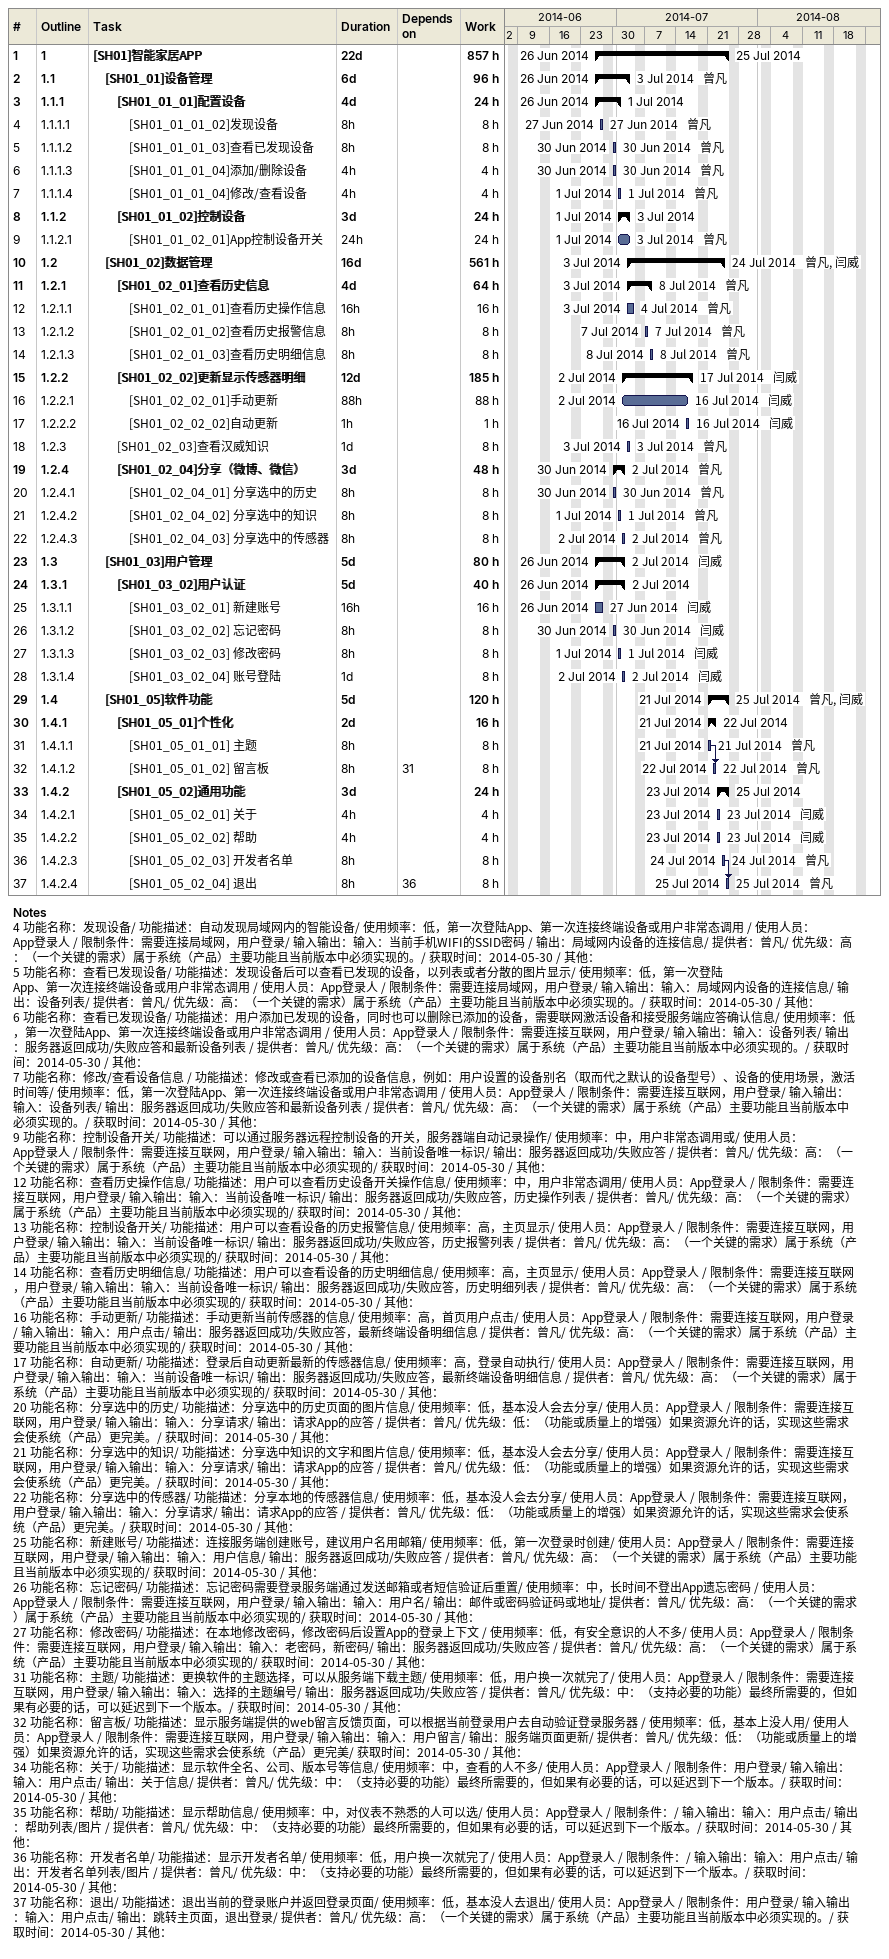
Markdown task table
| ID | WBS | Task | Duration | Start | Finish | Predecessors | Resources | Work (h) |
|---|---|---|---|---|---|---|---|---|
| 1 | 1 | **[SH01]智能家居APP** | 22d | 2014-06-26 | 2014-07-25 |  |  | 857 |
| 2 | 1.1 | **[SH01_01]设备管理** | 6d | 2014-06-26 | 2014-07-03 |  | 曾凡 | 96 |
| 3 | 1.1.1 | **[SH01_01_01]配置设备** | 4d | 2014-06-26 | 2014-07-01 |  |  | 24 |
| 4 | 1.1.1.1 | [SH01_01_01_02]发现设备 | 8h | 2014-06-27 | 2014-06-27 |  | 曾凡 | 8 |
| 5 | 1.1.1.2 | [SH01_01_01_03]查看已发现设备 | 8h | 2014-06-30 | 2014-06-30 |  | 曾凡 | 8 |
| 6 | 1.1.1.3 | [SH01_01_01_04]添加/删除设备 | 4h | 2014-06-30 | 2014-06-30 |  | 曾凡 | 4 |
| 7 | 1.1.1.4 | [SH01_01_01_04]修改/查看设备 | 4h | 2014-07-01 | 2014-07-01 |  | 曾凡 | 4 |
| 8 | 1.1.2 | **[SH01_01_02]控制设备** | 3d | 2014-07-01 | 2014-07-03 |  |  | 24 |
| 9 | 1.1.2.1 | [SH01_01_02_01]App控制设备开关 | 24h | 2014-07-01 | 2014-07-03 |  | 曾凡 | 24 |
| 10 | 1.2 | **[SH01_02]数据管理** | 16d | 2014-07-03 | 2014-07-24 |  | 曾凡, 闫威 | 561 |
| 11 | 1.2.1 | **[SH01_02_01]查看历史信息** | 4d | 2014-07-03 | 2014-07-08 |  | 曾凡 | 64 |
| 12 | 1.2.1.1 | [SH01_02_01_01]查看历史操作信息 | 16h | 2014-07-03 | 2014-07-04 |  | 曾凡 | 16 |
| 13 | 1.2.1.2 | [SH01_02_01_02]查看历史报警信息 | 8h | 2014-07-07 | 2014-07-07 |  | 曾凡 | 8 |
| 14 | 1.2.1.3 | [SH01_02_01_03]查看历史明细信息 | 8h | 2014-07-08 | 2014-07-08 |  | 曾凡 | 8 |
| 15 | 1.2.2 | **[SH01_02_02]更新显示传感器明细** | 12d | 2014-07-02 | 2014-07-17 |  | 闫威 | 185 |
| 16 | 1.2.2.1 | [SH01_02_02_01]手动更新 | 88h | 2014-07-02 | 2014-07-16 |  | 闫威 | 88 |
| 17 | 1.2.2.2 | [SH01_02_02_02]自动更新 | 1h | 2014-07-16 | 2014-07-16 |  | 闫威 | 1 |
| 18 | 1.2.3 | [SH01_02_03]查看汉威知识 | 1d | 2014-07-03 | 2014-07-03 |  | 曾凡 | 8 |
| 19 | 1.2.4 | **[SH01_02_04]分享（微博、微信）** | 3d | 2014-06-30 | 2014-07-02 |  | 曾凡 | 48 |
| 20 | 1.2.4.1 | [SH01_02_04_01] 分享选中的历史 | 8h | 2014-06-30 | 2014-06-30 |  | 曾凡 | 8 |
| 21 | 1.2.4.2 | [SH01_02_04_02] 分享选中的知识 | 8h | 2014-07-01 | 2014-07-01 |  | 曾凡 | 8 |
| 22 | 1.2.4.3 | [SH01_02_04_03] 分享选中的传感器 | 8h | 2014-07-02 | 2014-07-02 |  | 曾凡 | 8 |
| 23 | 1.3 | **[SH01_03]用户管理** | 5d | 2014-06-26 | 2014-07-02 |  | 闫威 | 80 |
| 24 | 1.3.1 | **[SH01_03_02]用户认证** | 5d | 2014-06-26 | 2014-07-02 |  |  | 40 |
| 25 | 1.3.1.1 | [SH01_03_02_01] 新建账号 | 16h | 2014-06-26 | 2014-06-27 |  | 闫威 | 16 |
| 26 | 1.3.1.2 | [SH01_03_02_02] 忘记密码 | 8h | 2014-06-30 | 2014-06-30 |  | 闫威 | 8 |
| 27 | 1.3.1.3 | [SH01_03_02_03] 修改密码 | 8h | 2014-07-01 | 2014-07-01 |  | 闫威 | 8 |
| 28 | 1.3.1.4 | [SH01_03_02_04] 账号登陆 | 1d | 2014-07-02 | 2014-07-02 |  | 闫威 | 8 |
| 29 | 1.4 | **[SH01_05]软件功能** | 5d | 2014-07-21 | 2014-07-25 |  | 曾凡, 闫威 | 120 |
| 30 | 1.4.1 | **[SH01_05_01]个性化** | 2d | 2014-07-21 | 2014-07-22 |  |  | 16 |
| 31 | 1.4.1.1 | [SH01_05_01_01] 主题 | 8h | 2014-07-21 | 2014-07-21 |  | 曾凡 | 8 |
| 32 | 1.4.1.2 | [SH01_05_01_02] 留言板 | 8h | 2014-07-22 | 2014-07-22 | 31 | 曾凡 | 8 |
| 33 | 1.4.2 | **[SH01_05_02]通用功能** | 3d | 2014-07-23 | 2014-07-25 |  |  | 24 |
| 34 | 1.4.2.1 | [SH01_05_02_01] 关于 | 4h | 2014-07-23 | 2014-07-23 |  | 闫威 | 4 |
| 35 | 1.4.2.2 | [SH01_05_02_02] 帮助 | 4h | 2014-07-23 | 2014-07-23 |  | 闫威 | 4 |
| 36 | 1.4.2.3 | [SH01_05_02_03] 开发者名单 | 8h | 2014-07-24 | 2014-07-24 |  | 曾凡 | 8 |
| 37 | 1.4.2.4 | [SH01_05_02_04] 退出 | 8h | 2014-07-25 | 2014-07-25 | 36 | 曾凡 | 8 |

Notes
- 4: 功能名称：发现设备 / 功能描述：自动发现局域网内的智能设备 / 使用频率：低，第一次登陆App、第一次连接终端设备或用户非常态调用 / 使用人员：App登录人 / 限制条件：需要连接局域网，用户登录 / 输入输出：输入：当前手机WIFI的SSID密码 / 输出：局域网内设备的连接信息 / 提供者：曾凡 / 优先级：高：（一个关键的需求）属于系统（产品）主要功能且当前版本中必须实现的。 / 获取时间：2014-05-30 / 其他：
- 5: 功能名称：查看已发现设备 / 功能描述：发现设备后可以查看已发现的设备，以列表或者分散的图片显示 / 使用频率：低，第一次登陆App、第一次连接终端设备或用户非常态调用 / 使用人员：App登录人 / 限制条件：需要连接局域网，用户登录 / 输入输出：输入：局域网内设备的连接信息 / 输出：设备列表 / 提供者：曾凡 / 优先级：高：（一个关键的需求）属于系统（产品）主要功能且当前版本中必须实现的。 / 获取时间：2014-05-30 / 其他：
- 6: 功能名称：查看已发现设备 / 功能描述：用户添加已发现的设备，同时也可以删除已添加的设备，需要联网激活设备和接受服务端应答确认信息 / 使用频率：低，第一次登陆App、第一次连接终端设备或用户非常态调用 / 使用人员：App登录人 / 限制条件：需要连接互联网，用户登录 / 输入输出：输入：设备列表 / 输出：服务器返回成功/失败应答和最新设备列表 / 提供者：曾凡 / 优先级：高：（一个关键的需求）属于系统（产品）主要功能且当前版本中必须实现的。 / 获取时间：2014-05-30 / 其他：
- 7: 功能名称：修改/查看设备信息 / 功能描述：修改或查看已添加的设备信息，例如：用户设置的设备别名（取而代之默认的设备型号）、设备的使用场景，激活时间等 / 使用频率：低，第一次登陆App、第一次连接终端设备或用户非常态调用 / 使用人员：App登录人 / 限制条件：需要连接互联网，用户登录 / 输入输出：输入：设备列表 / 输出：服务器返回成功/失败应答和最新设备列表 / 提供者：曾凡 / 优先级：高：（一个关键的需求）属于系统（产品）主要功能且当前版本中必须实现的。 / 获取时间：2014-05-30 / 其他：
- 9: 功能名称：控制设备开关 / 功能描述：可以通过服务器远程控制设备的开关，服务器端自动记录操作 / 使用频率：中，用户非常态调用或 / 使用人员：App登录人 / 限制条件：需要连接互联网，用户登录 / 输入输出：输入：当前设备唯一标识 / 输出：服务器返回成功/失败应答 / 提供者：曾凡 / 优先级：高：（一个关键的需求）属于系统（产品）主要功能且当前版本中必须实现的 / 获取时间：2014-05-30 / 其他：
- 12: 功能名称：查看历史操作信息 / 功能描述：用户可以查看历史设备开关操作信息 / 使用频率：中，用户非常态调用 / 使用人员：App登录人 / 限制条件：需要连接互联网，用户登录 / 输入输出：输入：当前设备唯一标识 / 输出：服务器返回成功/失败应答，历史操作列表 / 提供者：曾凡 / 优先级：高：（一个关键的需求）属于系统（产品）主要功能且当前版本中必须实现的 / 获取时间：2014-05-30 / 其他：
- 13: 功能名称：控制设备开关 / 功能描述：用户可以查看设备的历史报警信息 / 使用频率：高，主页显示 / 使用人员：App登录人 / 限制条件：需要连接互联网，用户登录 / 输入输出：输入：当前设备唯一标识 / 输出：服务器返回成功/失败应答，历史报警列表 / 提供者：曾凡 / 优先级：高：（一个关键的需求）属于系统（产品）主要功能且当前版本中必须实现的 / 获取时间：2014-05-30 / 其他：
- 14: 功能名称：查看历史明细信息 / 功能描述：用户可以查看设备的历史明细信息 / 使用频率：高，主页显示 / 使用人员：App登录人 / 限制条件：需要连接互联网，用户登录 / 输入输出：输入：当前设备唯一标识 / 输出：服务器返回成功/失败应答，历史明细列表 / 提供者：曾凡 / 优先级：高：（一个关键的需求）属于系统（产品）主要功能且当前版本中必须实现的 / 获取时间：2014-05-30 / 其他：
- 16: 功能名称：手动更新 / 功能描述：手动更新当前传感器的信息 / 使用频率：高，首页用户点击 / 使用人员：App登录人 / 限制条件：需要连接互联网，用户登录 / 输入输出：输入：用户点击 / 输出：服务器返回成功/失败应答，最新终端设备明细信息 / 提供者：曾凡 / 优先级：高：（一个关键的需求）属于系统（产品）主要功能且当前版本中必须实现的 / 获取时间：2014-05-30 / 其他：
- 17: 功能名称：自动更新 / 功能描述：登录后自动更新最新的传感器信息 / 使用频率：高，登录自动执行 / 使用人员：App登录人 / 限制条件：需要连接互联网，用户登录 / 输入输出：输入：当前设备唯一标识 / 输出：服务器返回成功/失败应答，最新终端设备明细信息 / 提供者：曾凡 / 优先级：高：（一个关键的需求）属于系统（产品）主要功能且当前版本中必须实现的 / 获取时间：2014-05-30 / 其他：
- 20: 功能名称：分享选中的历史 / 功能描述：分享选中的历史页面的图片信息 / 使用频率：低，基本没人会去分享 / 使用人员：App登录人 / 限制条件：需要连接互联网，用户登录 / 输入输出：输入：分享请求 / 输出：请求App的应答 / 提供者：曾凡 / 优先级：低：（功能或质量上的增强）如果资源允许的话，实现这些需求会使系统（产品）更完美。 / 获取时间：2014-05-30 / 其他：
- 21: 功能名称：分享选中的知识 / 功能描述：分享选中知识的文字和图片信息 / 使用频率：低，基本没人会去分享 / 使用人员：App登录人 / 限制条件：需要连接互联网，用户登录 / 输入输出：输入：分享请求 / 输出：请求App的应答 / 提供者：曾凡 / 优先级：低：（功能或质量上的增强）如果资源允许的话，实现这些需求会使系统（产品）更完美。 / 获取时间：2014-05-30 / 其他：
- 22: 功能名称：分享选中的传感器 / 功能描述：分享本地的传感器信息 / 使用频率：低，基本没人会去分享 / 使用人员：App登录人 / 限制条件：需要连接互联网，用户登录 / 输入输出：输入：分享请求 / 输出：请求App的应答 / 提供者：曾凡 / 优先级：低：（功能或质量上的增强）如果资源允许的话，实现这些需求会使系统（产品）更完美。 / 获取时间：2014-05-30 / 其他：
- 25: 功能名称：新建账号 / 功能描述：连接服务端创建账号，建议用户名用邮箱 / 使用频率：低，第一次登录时创建 / 使用人员：App登录人 / 限制条件：需要连接互联网，用户登录 / 输入输出：输入：用户信息 / 输出：服务器返回成功/失败应答 / 提供者：曾凡 / 优先级：高：（一个关键的需求）属于系统（产品）主要功能且当前版本中必须实现的 / 获取时间：2014-05-30 / 其他：
- 26: 功能名称：忘记密码 / 功能描述：忘记密码需要登录服务端通过发送邮箱或者短信验证后重置 / 使用频率：中，长时间不登出App遗忘密码 / 使用人员：App登录人 / 限制条件：需要连接互联网，用户登录 / 输入输出：输入：用户名 / 输出：邮件或密码验证码或地址 / 提供者：曾凡 / 优先级：高：（一个关键的需求）属于系统（产品）主要功能且当前版本中必须实现的 / 获取时间：2014-05-30 / 其他：
- 27: 功能名称：修改密码 / 功能描述：在本地修改密码，修改密码后设置App的登录上下文 / 使用频率：低，有安全意识的人不多 / 使用人员：App登录人 / 限制条件：需要连接互联网，用户登录 / 输入输出：输入：老密码，新密码 / 输出：服务器返回成功/失败应答 / 提供者：曾凡 / 优先级：高：（一个关键的需求）属于系统（产品）主要功能且当前版本中必须实现的 / 获取时间：2014-05-30 / 其他：
- 31: 功能名称：主题 / 功能描述：更换软件的主题选择，可以从服务端下载主题 / 使用频率：低，用户换一次就完了 / 使用人员：App登录人 / 限制条件：需要连接互联网，用户登录 / 输入输出：输入：选择的主题编号 / 输出：服务器返回成功/失败应答 / 提供者：曾凡 / 优先级：中：（支持必要的功能）最终所需要的，但如果有必要的话，可以延迟到下一个版本。 / 获取时间：2014-05-30 / 其他：
- 32: 功能名称：留言板 / 功能描述：显示服务端提供的web留言反馈页面，可以根据当前登录用户去自动验证登录服务器 / 使用频率：低，基本上没人用 / 使用人员：App登录人 / 限制条件：需要连接互联网，用户登录 / 输入输出：输入：用户留言 / 输出：服务端页面更新 / 提供者：曾凡 / 优先级：低：（功能或质量上的增强）如果资源允许的话，实现这些需求会使系统（产品）更完美 / 获取时间：2014-05-30 / 其他：
- 34: 功能名称：关于 / 功能描述：显示软件全名、公司、版本号等信息 / 使用频率：中，查看的人不多 / 使用人员：App登录人 / 限制条件：用户登录 / 输入输出：输入：用户点击 / 输出：关于信息 / 提供者：曾凡 / 优先级：中：（支持必要的功能）最终所需要的，但如果有必要的话，可以延迟到下一个版本。 / 获取时间：2014-05-30 / 其他：
- 35: 功能名称：帮助 / 功能描述：显示帮助信息 / 使用频率：中，对仪表不熟悉的人可以选 / 使用人员：App登录人 / 限制条件：/ 输入输出：输入：用户点击 / 输出：帮助列表/图片 / 提供者：曾凡 / 优先级：中：（支持必要的功能）最终所需要的，但如果有必要的话，可以延迟到下一个版本。 / 获取时间：2014-05-30 / 其他：
- 36: 功能名称：开发者名单 / 功能描述：显示开发者名单 / 使用频率：低，用户换一次就完了 / 使用人员：App登录人 / 限制条件：/ 输入输出：输入：用户点击 / 输出：开发者名单列表/图片 / 提供者：曾凡 / 优先级：中：（支持必要的功能）最终所需要的，但如果有必要的话，可以延迟到下一个版本。 / 获取时间：2014-05-30 / 其他：
- 37: 功能名称：退出 / 功能描述：退出当前的登录账户并返回登录页面 / 使用频率：低，基本没人去退出 / 使用人员：App登录人 / 限制条件：用户登录 / 输入输出：输入：用户点击 / 输出：跳转主页面，退出登录 / 提供者：曾凡 / 优先级：高：（一个关键的需求）属于系统（产品）主要功能且当前版本中必须实现的。 / 获取时间：2014-05-30 / 其他：
